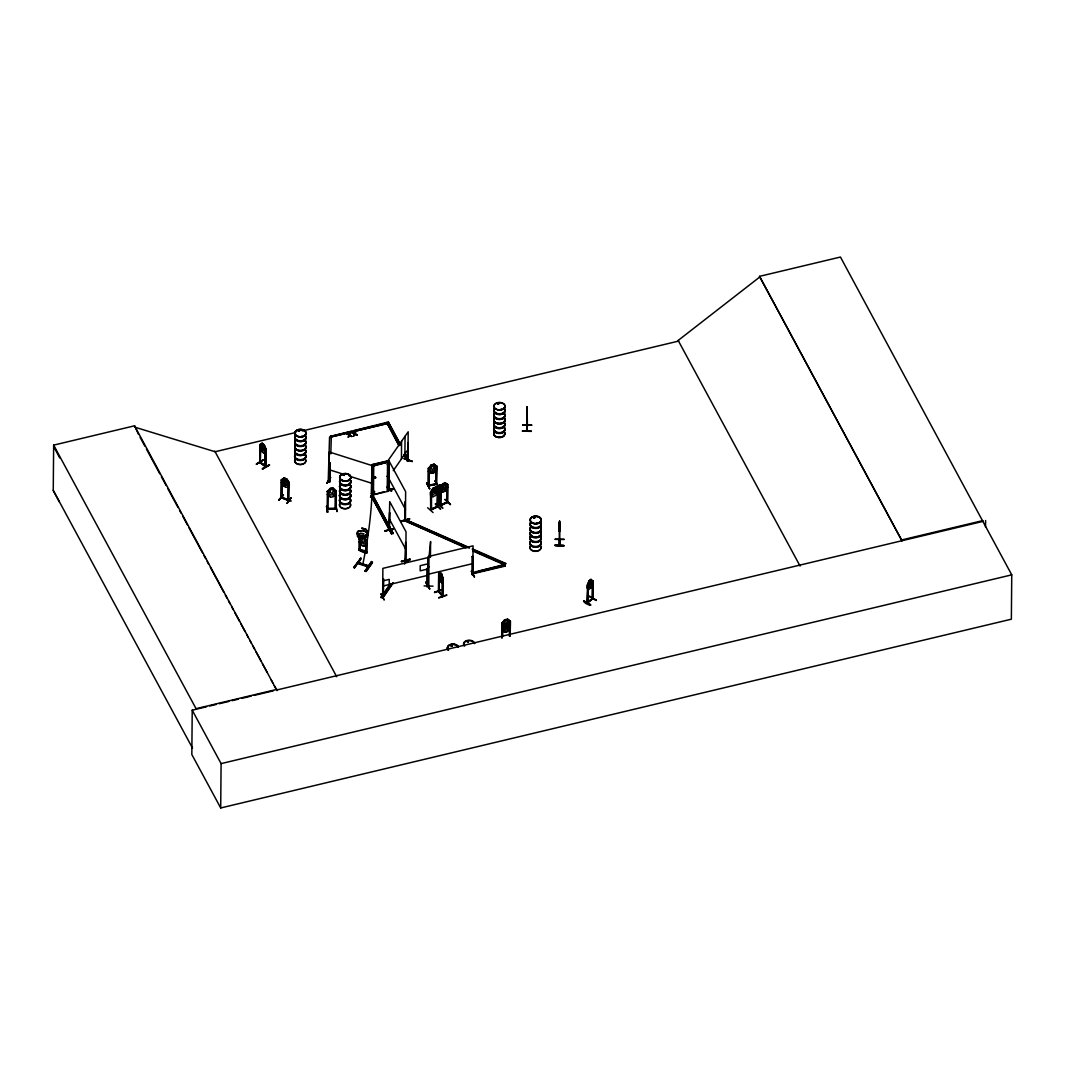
<?xml version="1.0" encoding="UTF-8"?>
<svg xmlns="http://www.w3.org/2000/svg" width="1065" height="1065" viewBox="0 0 1065 1065"><rect width="100%" height="100%" fill="white"/><g stroke="black" fill="none" stroke-linecap="round" stroke-linejoin="round"><path stroke-width="1.5" d="M559.511 522.862L559.511 520.985M559.484 523.86L559.591 522.103M559.498 523.168L559.445 527.974M59.334 501.881L53.25 490.393L53.649 445.13L134.576 425.8L276.993 690.639L276.66 690.027L982.875 521.411L1011.75 574.847L1011.364 619.191L220.708 807.962L191.833 754.526L192.219 710.182L206.557 706.761M138.517 434.4L134.576 425.8M220.708 807.962L221.094 763.618L192.219 710.182M256.465 464.273L263.201 459.974L256.425 463.901M265.052 450.349L263.734 451.014L261.191 447.367L262.19 443.226L259.94 444.691L259.767 462.516L265.624 466.936L265.771 466.031L260.379 462.423L265.864 466.071L265.025 466.47M264.053 444.771L266.104 449.004L265.851 466.789L260.02 462.29L260.166 444.424L262.163 443.133L264.12 444.717L265.065 448.232L265.012 466.563M259.94 444.691L260.379 462.889L260.153 461.651M265.944 451.786L264.014 453.157C260.752 452.519 259.62 443.559 260.472 445.103M260.805 444.691L260.313 462.836M262.696 469.066C283.61 457.018 248.238 476.801 269.192 464.912M265.278 466.284L265.518 448.325L265.558 466.883M278.963 500.204L283.436 495.012L278.977 499.831M284.036 486.332L281.4 482.565L283.982 486.386L286.618 487.397L289.294 485.534L289.241 482.711L286.738 478.904L284.049 477.945L281.36 479.995L281.12 497.701M281.493 497.528C282.371 496.756 302.926 505.742 281.36 497.555L281.48 479.703L282.332 479.822L281.985 498.034L282.252 479.809M283.436 495.012L278.577 500.004M285.353 486.838L285.42 478.398M286.818 503.199L291.224 497.688L287.177 503.399M288.429 482.512L288.109 500.43L288.429 482.512L289.121 482.778L288.895 500.723L281.985 497.568M330.403 477.679L327.075 482.938M327.274 491.431L328.233 491.657L327.368 491.444L327.181 509.456L327.328 508.524L336.087 508.79M326.582 506.274L327.674 511.972M336.101 508.151L327.155 508.604L328.06 509.416M328.206 481.633L329.95 481.66L328.206 481.633L329.564 437.009L331.308 437.595M328.246 491.138L328.087 509.443M329.977 463.009L329.112 462.969L329.977 463.009L329.671 480.981L328.965 480.701L329.338 451.999L372.657 465.778M329.857 463.195L329.91 480.768M330.523 436.397L388.339 422.033L400.893 445.277M331.122 436.943L387.287 423.524L331.122 436.943L330.523 435.838M335.222 490.646L335.102 508.87L336.061 507.938M335.595 505.343L337.099 511.639L335.994 505.622M327.381 509.469L335.994 508.804L336.154 491.058L335.302 490.845L336.114 490.859M335.994 508.804L336.221 490.752L333.278 488.169L330.27 488.396L327.274 491.484M346.671 434.294L347.35 433.761L349.08 435.079L346.671 433.934M349.373 435.705L348.282 437.289L349.373 435.332L351.743 436.464L349.373 435.332M351.743 436.464L349.573 435.292L350.172 433.096L349.08 435.079M352.129 432.989L354.552 433.402L352.129 432.989L354.352 434.174L353.753 435.984L354.845 434.027L357.214 435.159L354.845 434.4L355.044 433.615L357.214 434.786M353.753 435.984L354.352 433.801L352.142 432.616M355.004 432.31L355.643 431.791L354.538 433.774M357.893 562.453L357.507 563.571L357.56 562.799L368.57 566.447L357.481 563.052L357.853 562.387L368.596 565.848L368.21 566.86M359.185 549.407C374.348 552.163 363.977 555.304 358.998 549.38M358.998 550.325L359.131 538.863C362.1 538.531 359.304 554.612 359.078 549.367M359.77 550.512L360.023 538.93M364.616 537.785L365.867 543.137L364.057 544.242L360.542 541.446L360.569 539.343L361.914 537L364.536 537.905C369.622 541.526 364.31 546.105 366.174 552.549L366.946 552.828L367.132 541.499L364.536 537.905L361.86 536.906L359.091 538.917M366.4 541.273L366.293 552.309M364.549 546.225L361.794 545.347L359.065 541.739L361.754 545.413L364.496 546.278L367.279 544.268L367.212 541.459M374.348 491.338L370.567 497.129L374.72 491.777M371.179 496.117L372.817 495.172L393.225 533.485L391.587 533.885L371.179 496.117L372.817 495.731L393.225 533.485M371.698 476.508L372.564 476.548L371.698 476.508L371.472 494.253L372.497 494.32L371.605 493.388M372.364 494.506L371.552 494.253L371.831 476.321M388.605 461.105L372.564 464.939L372.084 494.666L372.204 464.566L388.685 460.639L388.565 490.739L388.685 460.639M372.084 494.666L372.204 464.566A397.165 265.877 -56.8 0 1 362.846 564.051L362.646 564.317M371.951 494.426L373.189 494.4L373.442 465.418L387.713 462.024L387.593 491.431L373.549 494.719L373.535 465.432L387.58 462.157L373.802 465.924M374.308 491.684L370.567 497.129L374.414 491.671M374.574 477.28L375.586 477.16L374.654 477.573M375.253 476.974L375.053 478.172M375.692 477.972L374.973 478.132L375.426 476.854M392.958 583.274L382.654 598.024L381.084 597.518L390.456 583.553M381.03 593.804L384.146 599.835M382.654 598.024L392.972 582.728M427.651 585.484L426.825 586.562L427.664 586.349L427.811 557.634L382.868 568.364L382.681 597.119L382.774 579.147L383.64 579.16L382.881 579.347M382.828 597.092L383.586 596.413M383.347 585.95L383.387 580.771L389.244 579.373L389.204 584.552M383.48 596.919L383.533 578.961M385.077 531.129L393.491 528.706L385.064 530.743M387.62 462.117L387.367 491.018L388.565 490.739M399.322 442.92L388.339 422.033M388.698 489.647C400.799 487.517 385.477 489.62 389.337 490.486L389.204 472.248L388.925 490.526C386.928 487.863 394.543 493.015 389.111 489.301M389.431 529.425L389.484 530.769L389.617 512.385L389.138 530.144M391.587 533.885L371.179 495.571M409.479 518.895C383.6 526.15 427.025 514.328 401.079 520.985M401.438 458.975L401.585 441.243M401.638 561.748C427.518 555.517 383.933 565.795 409.905 559.098M404.913 454.01L405.059 436.264M469.332 547.53L405.725 519.747L404.78 520.718L465.352 547.743M405.259 501.935L405.086 520.266L404.966 502.014M388.712 490.126L389.297 461.464L405.632 491.671L405.446 520.226L405.153 518.988L404.793 519.813M405.193 559.192L405.525 560.47L405.659 542.085L405.153 559.857L405.552 559.192L405.818 560.39L406.031 531.821L389.71 501.615L389.164 530.264M405.725 519.747L469.332 548.089M404.82 452.532L408.734 460.346L407.096 460.746L403.968 454.382M406.377 561.335L407.948 561.827L406.377 561.335L404.5 564.011M408.268 460.333L407.562 460.852L408.095 442.574L408.015 460.852M407.855 460.945L408.188 431.791L387.966 460.732M409.879 559.032L410.052 559.724M412.195 461.571L404.061 458.656L412.222 461.185M426.666 483.151L429.728 488.822L426.559 483.137M426.226 583.327L429.728 588.945L426.2 583.034M428.836 587.907L426.133 581.823L429.688 588.905M427.012 586.549L426.719 585.71M427.757 586.322L427.717 568.417L426.959 568.604L426.825 586.562L427.651 586.136M433.056 512.558L427.637 507.739M429.275 468.001L428.383 468.134L428.37 486.119L428.489 468.334L429.408 468.054L429.049 485.96C426.572 483.497 433.761 486.585 436.57 483.883M427.997 567.871L428.103 556.582L473.033 545.852L472.847 574.394M428.45 486.079C446.222 481.833 430.247 485.214 428.889 485.68L428.876 485.001M430.433 557.208L430.593 541.499L428.955 557.474L428.809 585.763M429.262 587.84L426.133 581.823M435.598 487.144L433.056 488.236L430.579 492.19L430.553 494.999L433.029 496.729L435.518 495.571L437.861 491.591M430.127 557.195L430.193 552.256M433.056 488.236L430.633 492.243L430.673 510.175L438.021 506.754M430.846 510.122L430.579 492.19M431.165 491.844L431.365 509.882C432.27 508.351 445.769 503.545 431.418 509.177M430.726 492.23L431.565 492.083L431.392 509.909L430.513 509.296L437.023 506.501M438.234 486.732L435.119 480.768L438.62 486.692M442.374 589.544L434.587 592.193M442.694 489.314L440.271 493.321L437.728 494.413L435.305 492.749L434.706 487.903L433.042 492.296L434.666 492.629L435.452 491.178M435.878 466.337L435.944 484.322L435.878 466.337L436.89 466.363L436.863 469.186L434.027 472.66L431.179 473.353L428.383 471.209M436.637 466.164L436.37 483.856M436.53 484.176L436.863 466.31M433.149 488.342L431.844 493.721L433.428 494.653L436.663 491.484L437.808 485.986L440.298 484.828L442.774 486.559L440.258 484.921L437.848 486.039L435.385 489.98M437.209 506.487L437.329 507.153L437.302 488.902M437.209 507.14L437.915 488.888M442.721 508.085L437.648 503.173M437.662 506.634L437.968 488.755L435.532 487.078L436.677 489.381M438.021 488.808L437.888 506.86M442.694 577.989L442.547 596.64L438.434 591.341L438.66 573.582L440.404 572.451L439.685 576.458L441.469 580.465L442.388 579.972L441.749 574.208L440.284 572.384L440.298 580.798L441.695 582.608L443.107 581.583L443.08 578.734L441.775 574.168L443.04 578.801L442.854 596.52L442.068 595.468L442.827 596.546L438.753 591.128M438.727 597.611L446.701 594.936M438.913 590.609L438.913 591.86L438.98 573.383L440.378 572.358M445.157 491.138L447.58 487.131L445.157 491.138L442.614 492.23L440.178 490.566L440.204 487.743L440.311 505.729L446.847 502.241M440.95 504.53L447.473 502.147L440.204 505.516L440.284 487.73L439.459 485.653M440.551 509.03L435.359 503.825L440.497 508.777M440.231 505.436L441.016 487.171L440.95 505.183M436.663 491.524L438.234 492.456L439.845 491.711L441.482 489.288L442.721 483.856M442.973 581.53L441.589 582.528L441.775 574.168M442.76 489.368L442.641 486.559L444.398 483.523M442.667 489.381L442.721 486.505M438.913 591.408L442.827 595.894L442.095 596.174L442.295 578.362L443.12 578.761M444.997 499.392L450.548 504.517L445.103 499.658M446.741 501.815L446.967 502.707L446.741 484.562M440.484 505.689L447.58 502.361L447.606 484.322L446.887 484.748L446.954 502.667M472.873 574.341L471.835 574.381L472.78 573.503M471.941 574.567L472.075 556.622L472.94 556.622L472.075 556.622M472.168 572.717L504.73 564.397L505.675 563.412L472.367 548.861M472.74 574.448L472.833 556.436M474.457 576.99L471.276 571.053L474.431 576.697M501.895 637.815L501.868 623.251L504.704 619.763L507.592 619.151L510.348 621.228L510.241 636.045M502.001 638.015L501.868 623.251M502.773 636.218L502.8 622.825M472.927 550.499L504.73 564.397L505.329 566.048L471.995 573.955M504.637 623.717L501.841 627.258L504.637 623.717L507.526 623.105C515.58 630.041 503.492 618.272 508.844 625.621L508.83 627.724L506.953 629.841L505.116 630.28L503.306 629.042L504.73 622.586L505.689 619.963L506.647 619.803M505.329 566.048L504.73 564.397M472.927 551.058L504.73 564.956L505.675 563.412M509.376 636.031L509.363 621.388M510.135 635.845L510.375 621.534L509.443 621.454M522.409 431.152L531.368 431.378M522.742 425.148L531.715 425.081L522.755 424.802M527.188 410.345L527.055 415.124L527.029 406.79L526.736 431.285L527.042 406.684L526.922 413.18M527.228 412.954L526.643 431.152M527.122 407.589L527.388 425.827M555.145 539.13L564.117 539.289M559.764 544.335L559.671 545.586L559.524 521.877L559.351 545.586L559.684 544.455M559.365 540.115L559.831 538.943L559.711 545.466M583.66 600.806C584.272 604.947 599.182 607.995 583.647 600.82M587.055 602.95L587.028 602.337M592.18 598.237L592.38 599.142L592.832 580.798L590.942 579.373L588.985 580.931L587.108 585.311L587.081 588.12L588.985 589.411L590.902 587.813L592.806 583.474L590.835 587.774M587.401 603.136L587.707 584.858L587.853 602.777L586.975 602.417L587.8 602.111M587.361 603.123L587.947 584.991M587.667 584.552L587.268 602.55L592.34 598.663L587.614 602.084M592.433 599.076L592.26 580.931M586.975 603.056L592.673 598.53L592.832 580.665M587.268 603.149L592.912 598.663L592.779 580.745M596.293 600.5L589.424 596.24L596.333 600.128M759.518 276.354L901.935 540.74L759.518 276.354L840.445 257.038L982.875 521.411M985.538 527.029L985.604 520.505M559.445 526.11L559.498 531.462L559.618 520.985M559.445 525.83L559.511 522.196M559.471 523.022L559.418 528.906M353.62 567.525L360.849 558.14L354.525 567.805C351.73 567.871 361.288 560.749 360.729 558.672L360.622 558.726M365.215 571.213L371.579 561.561L372.43 562.586L366.041 571.386L365.215 571.213L371.645 562.147L365.322 571.066M559.458 526.829L559.405 531.448L559.391 530.556M559.285 545.546L559.445 539.01M433.016 586.163L424.056 585.91M526.842 412.501L527.029 408.76M522.409 430.859L531.368 431.072M527.002 410.797L526.829 414.605M329.95 481.66L330.296 469.678M330.802 453.916L331.308 437.036M281.133 497.089L281.999 497.395M288.149 500.51L288.908 500.457M527.082 407.922L527.015 409.559M298.386 431.005L298.573 430.433M298.253 430.526L299.638 430.633M299.638 430.779L298.972 430.193M301.688 436.144L302.433 436.57M344.381 475.03L344.354 475.443M452.399 645.377C448.791 645.67 453.504 645.803 452.199 645.856M451.067 645.909L451.4 645.017M468.227 642.195C465.192 640.771 470.131 642.648 467.828 641.143M497.302 403.582L497.941 404.327L498.58 403.688M498.62 403.835L497.994 403.941M500.83 409.493L501.482 409.106M501.296 409.453L500.75 409.439M535.096 517.444L533.485 517.523L535.149 517.67M536.906 523.328L537.679 522.902L536.946 523.248M537.226 523.474L537.359 522.742M502.56 623.012L502.014 623.305M438.021 506.115L437.103 506.288L437.768 505.981M368.171 566.447L368.596 565.848M391.68 490.912L388.965 490.073M358.466 537.426L357.268 536.028L357.574 534.59L360.383 533.206L363.911 533.791L360.622 533.685L358.106 534.923M358.133 534.896L358.892 537.426M427.757 585.723L426.865 585.936M471.835 574.381L471.835 573.729M435.745 483.843L436.583 483.23M589.651 580.838L589.611 585.564L590.862 583.487L590.276 580.332L589.73 580.878M440.378 575.22L440.857 573.409L441.722 576.964M590.476 605.053L583.62 601.113L590.516 605.08M354.552 433.402L355.004 431.937M348.282 437.289L348.881 435.106M349.573 435.292L350.172 433.455M355.643 431.791L355.031 433.988L357.214 435.159M407.576 460.213L408.308 459.721L407.602 460.732M361.847 528.147L365.654 529.345L367.678 531.901L366.706 534.577L363.298 536.054L359.424 535.602L357.374 533.578L358.333 531.435L363.138 530.636L366.653 532.34L367.944 535.216M361.954 528.16L365.974 529.159L368.171 531.888L367.119 534.816L363.338 536.467L358.985 535.948L356.642 533.672L357.72 531.222L363.072 530.383M262.842 444.092L262.15 447.22L263.441 449.323L264.093 447.473L262.762 444.145M505.649 623.984L504.69 626.606L505.609 628.709L507.433 627.192L507.446 625.954L506.567 623.757L505.622 623.917M527.095 431.165L527.415 424.722M285.007 478.678L284.102 481.979L285.819 483.736L286.671 481.726L284.954 478.731M504.704 619.763L503.346 625.022L505.143 626.26L506.993 625.821L508.857 623.704L507.566 619.085L510.388 621.281M391.84 490.659L389.124 489.807M450.854 645.27L451.493 645.71M467.202 641.663L467.881 641.143M537.798 523.115L537.04 522.915M384.066 599.781L380.911 594.163M426.626 482.804L429.728 488.822M427.664 585.737L427.025 585.896M435.731 483.43L436.49 483.257M436.583 483.47L435.958 483.67M327.208 512.345L326.649 505.995L327.634 512.252M440.271 488.981L438.673 490.805L437.861 490.086M281.48 479.703L284.142 477.972L282.837 482.365L286.205 485.347L287.936 484.335L286.698 478.97L289.321 482.725M326.995 483.217L330.363 477.719M437.808 485.986L435.465 489.967M447.659 484.375L445.17 482.645L442.681 483.803L440.258 487.797L440.91 487.451M326.662 483.124L330.762 477.506M327.075 483.31L329.085 479.822M404.247 458.696L412.248 461.451M393.251 470.677L408.041 449.523M359.224 538.917L359.784 539.396M363.658 537.985L362.806 537.652L361.874 540.993L363.658 542.657L364.523 541.845L363.697 537.932M358.865 550.219L367.026 552.562M359.903 550.312L358.972 549.633M367.132 541.499L366.267 541.459M366.094 552.056L366.972 551.883M404.5 563.452L406.377 560.776M381.084 597.518L390.442 584.113M354.299 567.645L360.849 558.14M354.525 567.805L360.849 558.885M371.579 561.561L365.308 570.52M372.43 562.56L366.107 571.506L365.441 571.199M494.999 431.418A5.605 3.754 0.5 0 0 498.3 437.555A5.605 3.754 0.5 0 0 504.544 432.603L504.624 432.536M428.41 468.387L431.219 464.846L434.107 464.234M501.908 623.305L504.757 619.83M501.974 626.074L504.664 628.27L507.526 627.578L510.361 624.103M501.908 630.027L504.597 632.224L507.459 631.532L510.295 628.057M389.803 530.556L389.417 530.051M405.099 519.028L404.753 519.827M289.121 482.778L288.269 482.685M281.919 497.355L281.493 496.876M288.109 500.43L288.242 499.552M441.709 578.202L441.269 578.721L440.364 576.458M387.607 463.954L387.514 465.059L387.447 464.327M387.34 476.042L387.527 476.934L387.34 476.255M387.247 486.585L387.261 487.717M534.803 517.217L533.778 517.896M534.71 517.577L534.111 517.231M537.093 523.075L536.853 523.261M333.212 496.663C340.387 488.609 333.452 498.979 330.19 496.822L327.261 494.306L330.257 496.822M364.656 538.011L368.051 535.202L366.866 532.181L363.005 530.357M358.399 537.372L364.776 538.171L368.064 535.216M407.975 460.2L407.948 459.654M591.008 579.427L589.012 580.971L588.053 584.485L588.026 586.589L589.264 587.281L591.807 583.593L590.982 579.52M592.153 598.211L592.979 597.971L592.393 598.49M759.518 277.193L678.086 340.507L678.418 341.133M389.138 529.491L389.75 530.636M446.674 501.828L447.486 501.495L447.526 502.414M447.54 501.775L446.847 502.054M357.547 563.465L368.25 566.939L368.557 565.901L357.813 562.493M266.01 451.746L264.053 453.011M497.422 403.382L498.433 403.262M260.206 447.26L262.017 451.613M265.718 449.15L264.08 444.717M256.412 464.167L263.215 459.974M262.416 468.8L269.152 464.846M329.791 480.315L328.978 480.728M366.946 552.176L366.906 552.775M439.512 485.707L437.435 489.368M447.074 484.921L447.726 484.615L447.393 502.187M437.835 494.386L440.271 493.321M445.41 499.565L450.202 504.624M436.091 466.59L436.743 466.363L434.067 464.167L435.385 468.853L433.548 470.97L431.711 471.409L429.861 470.171L431.219 464.846M382.694 596.839L383.267 596.666M498.553 404.128L497.661 403.741M343.356 474.484L344.221 474.431M344.062 475.123L343.409 474.95M440.218 580.824C437.569 569.828 438.98 580.838 441.682 582.502M451.773 645.923L452.093 645.244M438.873 590.622L439.219 591.741L439.366 573.662M442.587 589.504L434.613 592.566M434.547 592.446L442.561 589.744M329.018 479.836L329.924 480.129L329.005 480.488M596.347 600.407L589.464 596.48M288.775 500.71L281.267 497.794M388.832 489.833L393.065 488.795M401.239 521.61L409.493 519.254M385.037 530.996L393.464 528.946M401.505 561.441L409.905 559.351M427.824 568.617L426.959 568.604M471.928 574.355L472.767 574.155L474.378 577.07M295.83 432.483L215.117 451.746L134.563 427.092M302.287 430.939L678.525 341.106L678.192 340.481L800.095 566.061M332.12 436.011L351.383 431.418M354.592 430.646L373.855 426.053M377.063 425.281L388.326 422.592M372.337 464.819L388.818 460.879M407.11 460.187L408.747 459.8M433.122 464.899L431.285 467.735L432.15 469.851L434.027 468.307L433.082 464.833M428.476 471.156L431.219 473.259L434.001 472.607L436.863 469.186M428.463 485.454L435.638 483.643M391.587 533.325L393.225 532.939M427.704 563.891L420.222 565.688L420.169 570.853L427.664 569.069M427.944 574.315L472.887 563.585M382.721 586.109L427.651 575.38M478.371 571.239L503.186 565.315M505.329 565.502L472.767 573.276L472.181 572.171M509.509 621.441L510.268 621.334M502.121 623.504L502.773 623.131M901.948 539.902L982.875 520.585M277.007 689.348L196.067 708.678L53.649 445.13M209.738 706.002L216.115 704.484M219.297 703.712L228.855 701.436M232.05 700.677L238.427 699.159M241.609 698.387L251.167 696.111M254.349 695.352L273.479 690.786M221.094 763.618L1011.75 574.847M375.692 477.519L374.494 477.266M384.212 491.671L373.549 494.719M299.252 430.939L298.28 430.886M534.484 517.683L533.725 517.63M451.8 645.736L450.921 645.816M383.387 596.054L382.641 596.453M435.425 504.104L440.497 509.15M335.249 507.965L335.968 507.952M360.729 538.105L358.892 537.399M360.755 538.291L364.723 538.144M555.145 539.383L564.104 539.502M527.055 415.124L526.856 417.054M522.742 425.015L531.701 425.294M335.861 508.564L327.155 509.256L328.14 509.177M534.39 516.991L535.109 517.364M329.192 469.732L344.408 474.524M349.307 476.135L372.51 483.51M359.903 549.86L366.227 551.87M381.084 596.959L382.668 597.465M281.36 479.995L282.065 480.262M298.48 431.219L299.545 430.433M344.195 474.697L343.356 475.123M343.329 475.296L344.288 474.764M472.354 549.407L505.675 563.971M404.78 520.718L466.869 547.849M442.507 595.402L442.468 596.626M371.565 493.628L372.337 493.88L371.472 493.614M349.573 434.919L351.756 436.091M441.482 489.288L443.053 490.22L444.664 489.474L446.302 487.051L445.183 482.791M440.178 490.566L442.654 492.15M430.633 494.945L433.029 496.729M434.054 464.313L436.796 466.417M501.935 626.02L504.717 628.177L507.526 627.578M442.681 487.85L444.291 488.196L445.09 486.745L444.345 483.47M504.717 623.824L505.649 624.689L507.473 623.171L506.607 619.75M440.298 484.828L441.496 487.171M437.595 502.853L442.734 508.045M438.66 573.582L439.312 573.769M435.092 480.781L438.154 486.812M507.459 631.532L504.597 632.224M405.605 454.542L408.734 460.346M399.255 445.663L386.702 422.432L398.47 444.771M403.954 454.928L407.096 460.746M389.151 479.197L405.472 509.416M389.55 519.347L405.885 549.553M214.784 451.134L336.686 676.701M140.087 437.316L144.827 446.089M146.411 449.004L159.83 473.832M161.401 476.761L166.14 485.52M167.724 488.449L177.988 507.433M179.559 510.361L181.143 513.277M182.714 516.206L187.453 524.965M189.037 527.881L202.457 552.722M204.027 555.637L205.612 558.566M207.196 561.481L208.767 564.397M210.351 567.326L223.77 592.153M225.354 595.082L226.925 597.998M228.509 600.926L230.08 603.842M231.664 606.757L233.248 609.686M234.819 612.601L239.558 621.374M241.129 624.29L245.083 631.598M246.667 634.514L248.238 637.442M249.822 640.358L251.393 643.287M252.977 646.202L254.562 649.118M256.132 652.046L260.872 660.806M262.456 663.735L267.182 672.494M271.136 679.803L272.707 682.718M274.291 685.647L275.875 688.562M53.25 490.393L192.525 748.123M53.636 446.421L59.72 457.91M446.728 595.268L438.753 597.971M326.516 506.328L327.567 512.305M504.025 413.673A5.591 3.754 0.5 0 1 499.924 419.543A5.591 3.754 0.5 0 1 494.373 414.192M504.091 413.366A5.671 3.807 0.5 0 1 499.938 419.317A5.671 3.807 0.5 0 1 494.306 413.886M504.131 408.467A5.671 3.807 0.5 0 1 499.978 414.418A5.671 3.807 0.5 0 1 494.346 409M504.025 412.861A5.578 3.741 0.5 0 1 499.924 418.718A5.578 3.741 0.5 0 1 494.386 413.38M504.051 408.787A5.578 3.741 0.5 0 1 499.964 414.644A5.578 3.741 0.5 0 1 494.426 409.306M504.091 413.113A5.671 3.807 0.5 0 1 499.938 419.064A5.671 3.807 0.5 0 1 494.306 413.633M504.131 408.214A5.671 3.807 0.5 0 1 499.978 414.165A5.671 3.807 0.5 0 1 494.346 408.747M504.078 407.962A5.591 3.754 0.5 0 1 499.978 413.832A5.591 3.754 0.5 0 1 494.426 408.481M504.57 428.503A5.591 3.754 0.5 0 1 498.34 433.442A5.591 3.754 0.5 0 1 495.039 427.318M503.971 427.318A5.671 3.807 0.5 0 1 502.96 432.403A5.671 3.807 0.5 0 1 495.305 432.137A5.671 3.807 0.5 0 1 494.985 427.012M504.544 432.43A5.605 3.754 0.5 0 1 498.314 437.382A5.605 3.754 0.5 0 1 494.999 431.245M504.517 432.323A5.565 3.728 0.5 0 1 498.314 437.236A5.565 3.728 0.5 0 1 495.025 431.152M503.958 418.239A5.565 3.728 0.5 0 1 499.884 424.083A5.565 3.728 0.5 0 1 494.36 418.758M504.011 422.419A5.671 3.807 0.5 0 1 503 427.504A5.671 3.807 0.5 0 1 495.358 427.238A5.671 3.807 0.5 0 1 495.025 422.113M504.57 427.677A5.578 3.741 0.5 0 1 498.353 432.616A5.578 3.741 0.5 0 1 495.052 426.506M503.931 422.738A5.578 3.741 0.5 0 1 502.946 427.744A5.578 3.741 0.5 0 1 495.411 427.491A5.578 3.741 0.5 0 1 495.092 422.432M503.971 427.065A5.671 3.807 0.5 0 1 502.96 432.15A5.671 3.807 0.5 0 1 495.305 431.884A5.671 3.807 0.5 0 1 494.985 426.759M504.011 422.166A5.671 3.807 0.5 0 1 503.013 427.251A5.671 3.807 0.5 0 1 495.358 426.998A5.671 3.807 0.5 0 1 495.025 421.86M503.945 421.913A5.591 3.754 0.5 0 1 499.858 427.784A5.591 3.754 0.5 0 1 494.306 422.432M503.998 417.986A5.605 3.754 0.5 0 1 499.884 423.857A5.605 3.754 0.5 0 1 494.333 418.492M540.221 527.481A5.591 3.754 0.5 0 1 536.121 533.352A5.591 3.754 0.5 0 1 530.57 528M540.288 527.162A5.671 3.807 0.5 0 1 536.134 533.112A5.671 3.807 0.5 0 1 530.503 527.694M540.168 531.595A5.565 3.728 0.5 0 1 536.094 537.426A5.565 3.728 0.5 0 1 530.556 532.101M540.341 522.276A5.671 3.807 0.5 0 1 536.174 528.213A5.671 3.807 0.5 0 1 530.556 522.795M540.235 526.656A5.591 3.754 0.5 0 1 536.134 532.527A5.591 3.754 0.5 0 1 530.583 527.175M540.274 522.582A5.591 3.754 0.5 0 1 536.174 528.453A5.591 3.754 0.5 0 1 530.623 523.101M540.288 526.922A5.671 3.807 0.5 0 1 536.134 532.859A5.671 3.807 0.5 0 1 530.516 527.441M540.341 522.023A5.671 3.807 0.5 0 1 536.174 527.974A5.671 3.807 0.5 0 1 530.556 522.542M540.274 521.77A5.591 3.754 0.5 0 1 536.174 527.628A5.591 3.754 0.5 0 1 530.623 522.289M540.78 542.298A5.591 3.754 0.5 0 1 534.55 547.25A5.591 3.754 0.5 0 1 531.235 541.127M540.168 541.113A5.671 3.807 0.5 0 1 539.17 546.212A5.671 3.807 0.5 0 1 531.515 545.946A5.671 3.807 0.5 0 1 531.182 540.807M540.714 546.412A5.565 3.728 0.5 0 1 534.51 551.337A5.565 3.728 0.5 0 1 531.222 545.24M540.727 546.119A5.565 3.728 0.5 0 1 534.524 551.044A5.565 3.728 0.5 0 1 531.222 544.947M540.168 532.047A5.565 3.728 0.5 0 1 536.081 537.892A5.565 3.728 0.5 0 1 530.556 532.567M540.208 536.228A5.671 3.807 0.5 0 1 539.21 541.313A5.671 3.807 0.5 0 1 531.555 541.047A5.671 3.807 0.5 0 1 531.222 535.908M540.78 541.486A5.591 3.754 0.5 0 1 534.55 546.425A5.591 3.754 0.5 0 1 531.249 540.301M540.82 537.412A5.591 3.754 0.5 0 1 534.59 542.351A5.591 3.754 0.5 0 1 531.289 536.228M540.221 535.975A5.671 3.807 0.5 0 1 539.21 541.06A5.671 3.807 0.5 0 1 531.555 540.794A5.671 3.807 0.5 0 1 531.222 535.668M540.155 535.722A5.591 3.754 0.5 0 1 539.17 540.74A5.591 3.754 0.5 0 1 531.608 540.474A5.591 3.754 0.5 0 1 531.289 535.415M464.58 646.069A5.591 3.754 0.5 0 1 467.255 640.411A5.591 3.754 0.5 0 1 474.737 643.646M463.927 645.63A5.565 3.728 0.5 0 1 467.269 640.864A5.565 3.728 0.5 0 1 474.404 643.127M448.432 649.93A5.591 3.754 0.5 0 1 450.442 644.458A5.591 3.754 0.5 0 1 458.27 646.548M448.445 650.356A5.565 3.728 0.5 0 1 450.442 644.911A5.565 3.728 0.5 0 1 458.243 646.988M448.432 650.089A5.605 3.754 0.5 0 1 450.428 644.618A5.605 3.754 0.5 0 1 458.283 646.708M349.786 484.881A5.591 3.754 0.5 0 1 345.686 490.752A5.591 3.754 0.5 0 1 340.134 485.4M349.853 484.575A5.671 3.807 0.5 0 1 345.699 490.512A5.671 3.807 0.5 0 1 340.068 485.094M340.094 489.328A5.605 3.754 0.5 0 0 345.646 494.679A5.605 3.754 0.5 0 0 349.759 488.808A5.565 3.728 0.5 0 1 345.646 494.546A5.565 3.728 0.5 0 1 340.121 489.221M349.759 488.981A5.605 3.754 0.5 0 1 345.646 494.852A5.605 3.754 0.5 0 1 340.094 489.501M349.892 479.676A5.671 3.807 0.5 0 1 345.739 485.627A5.671 3.807 0.5 0 1 340.108 480.195M349.786 484.069A5.578 3.741 0.5 0 1 345.686 489.913A5.578 3.741 0.5 0 1 340.148 484.588M349.813 479.995A5.578 3.741 0.5 0 1 345.726 485.84A5.578 3.741 0.5 0 1 340.188 480.515M349.853 484.322A5.671 3.807 0.5 0 1 345.699 490.259A5.671 3.807 0.5 0 1 340.068 484.841M349.892 479.423A5.671 3.807 0.5 0 1 345.739 485.374A5.671 3.807 0.5 0 1 340.108 479.942M349.826 479.17A5.591 3.754 0.5 0 1 345.739 485.028A5.591 3.754 0.5 0 1 340.188 479.689M349.666 498.833A5.591 3.754 0.5 0 1 345.566 504.704A5.591 3.754 0.5 0 1 340.015 499.352M349.733 498.274A5.671 3.807 0.5 0 1 345.579 504.211A5.671 3.807 0.5 0 1 339.948 498.793M349.639 502.933A5.605 3.754 0.5 0 1 345.526 508.804A5.605 3.754 0.5 0 1 339.961 503.452M349.639 502.773A5.605 3.754 0.5 0 1 345.526 508.644A5.605 3.754 0.5 0 1 339.961 503.279M349.719 489.447A5.565 3.728 0.5 0 1 345.646 495.292A5.565 3.728 0.5 0 1 340.108 489.967M349.773 493.628A5.671 3.807 0.5 0 1 345.619 499.565A5.671 3.807 0.5 0 1 339.988 494.147M349.653 498.021A5.578 3.741 0.5 0 1 345.566 503.865A5.578 3.741 0.5 0 1 340.028 498.527M349.693 493.947A5.578 3.741 0.5 0 1 345.606 499.791A5.578 3.741 0.5 0 1 340.068 494.453M349.773 493.375A5.671 3.807 0.5 0 1 345.619 499.325A5.671 3.807 0.5 0 1 339.988 493.894M349.706 493.122A5.591 3.754 0.5 0 1 345.606 498.979A5.591 3.754 0.5 0 1 340.055 493.641M304.976 440.697A5.591 3.754 0.5 0 1 300.876 446.555A5.591 3.754 0.5 0 1 295.325 441.216M305.043 440.378A5.671 3.807 0.5 0 1 300.889 446.328A5.671 3.807 0.5 0 1 295.258 440.91M304.949 444.797A5.605 3.754 0.5 0 1 300.836 450.668A5.605 3.754 0.5 0 1 295.285 445.303M304.949 444.624A5.605 3.754 0.5 0 1 300.849 450.508A5.605 3.754 0.5 0 1 295.285 445.143M305.083 435.492A5.671 3.807 0.5 0 1 300.929 441.429A5.671 3.807 0.5 0 1 295.298 436.011M304.976 439.885A5.578 3.741 0.5 0 1 300.889 445.729A5.578 3.741 0.5 0 1 295.338 440.391M305.003 435.811A5.578 3.741 0.5 0 1 300.916 441.656A5.578 3.741 0.5 0 1 295.378 436.317M305.043 440.125A5.671 3.807 0.5 0 1 300.889 446.075A5.671 3.807 0.5 0 1 295.258 440.657M305.083 435.239A5.671 3.807 0.5 0 1 300.929 441.176A5.671 3.807 0.5 0 1 295.298 435.758M305.029 434.986A5.591 3.754 0.5 0 1 300.929 440.843A5.591 3.754 0.5 0 1 295.378 435.492M304.856 454.649A5.591 3.754 0.5 0 1 300.756 460.506A5.591 3.754 0.5 0 1 295.205 455.154M304.923 454.329A5.671 3.807 0.5 0 1 303.911 459.414A5.671 3.807 0.5 0 1 296.256 459.148A5.671 3.807 0.5 0 1 295.937 454.023M304.83 458.735A5.605 3.754 0.5 0 1 300.716 464.62A5.605 3.754 0.5 0 1 295.165 459.255M304.83 458.576A5.605 3.754 0.5 0 1 300.716 464.447A5.605 3.754 0.5 0 1 295.165 459.082M304.923 445.263A5.565 3.728 0.5 0 1 300.836 451.107A5.565 3.728 0.5 0 1 295.311 445.769M304.963 449.443A5.671 3.807 0.5 0 1 300.809 455.381A5.671 3.807 0.5 0 1 295.178 449.963M304.856 453.823A5.578 3.741 0.5 0 1 300.756 459.681A5.578 3.741 0.5 0 1 295.218 454.342M304.883 449.749A5.578 3.741 0.5 0 1 300.796 455.607A5.578 3.741 0.5 0 1 295.258 450.269M304.923 454.076A5.671 3.807 0.5 0 1 303.911 459.161A5.671 3.807 0.5 0 1 296.27 458.909A5.671 3.807 0.5 0 1 295.937 453.77M304.963 449.19A5.671 3.807 0.5 0 1 300.809 455.128A5.671 3.807 0.5 0 1 295.178 449.71M304.909 448.924A5.591 3.754 0.5 0 1 300.809 454.795A5.591 3.754 0.5 0 1 295.258 449.443M328.845 491.338L328.819 493.441L330.736 494.972L332.679 494.826L334.65 493.002L333.238 488.236L330.27 488.396L328.845 491.338M330.283 491.218L330.27 492.456L332.227 493.401L333.199 491.005L332.267 488.675L331.295 488.755L330.283 491.218M555.038 545.16C562.906 547.676 571.053 544.774 555.025 545.173M555.025 545.48L563.997 545.639L555.025 545.52M440.87 490.646L439.099 489.74L437.316 492.363L438.673 489.541L437.409 488.023L439.073 488.941L440.83 486.439L439.512 489.168L440.87 490.646M508.178 628.976L506.141 627.738L504.104 630.014L505.649 627.445L504.198 625.688L506.115 626.926L508.125 624.756L506.62 627.232L508.178 628.976M428.649 566.979L427.89 567.166L428.649 566.979M499.884 423.484A5.605 3.754 0.5 0 0 503.998 417.613A5.605 3.754 0.5 0 1 499.884 423.484A5.605 3.754 0.5 0 1 494.333 418.132A5.605 3.754 0.5 0 0 499.884 423.484M495.917 409.027A5.605 3.754 0.5 0 0 505.036 406.843A5.605 3.754 0.5 0 0 497.608 402.623A5.605 3.754 0.5 0 0 495.917 409.027M495.944 409.24A5.565 3.728 0.5 0 0 505.01 407.07A5.565 3.728 0.5 0 0 497.621 402.876A5.565 3.728 0.5 0 0 495.944 409.24M536.094 537.159A5.565 3.728 0.5 0 0 540.168 531.315A5.565 3.728 0.5 0 1 536.094 537.146A5.565 3.728 0.5 0 1 530.57 531.834A5.565 3.728 0.5 0 0 536.094 537.146M532.141 522.635A5.565 3.728 0.5 0 0 541.206 520.466A5.565 3.728 0.5 0 0 533.831 516.272A5.565 3.728 0.5 0 0 532.141 522.635M532.141 523.061A5.565 3.728 0.5 0 0 541.206 520.891A5.565 3.728 0.5 0 0 533.818 516.698A5.565 3.728 0.5 0 0 532.141 523.061M532.127 522.822A5.605 3.754 0.5 0 0 541.246 520.652A5.605 3.754 0.5 0 0 533.818 516.432A5.605 3.754 0.5 0 0 532.127 522.822M341.679 480.062A5.605 3.754 0.5 0 0 350.798 477.879A5.605 3.754 0.5 0 0 343.369 473.659A5.605 3.754 0.5 0 0 341.679 480.062M341.705 480.448A5.565 3.728 0.5 0 0 350.771 478.278A5.565 3.728 0.5 0 0 343.383 474.085A5.565 3.728 0.5 0 0 341.705 480.448M341.679 480.222A5.605 3.754 0.5 0 0 350.798 478.039A5.605 3.754 0.5 0 0 343.369 473.819A5.605 3.754 0.5 0 0 341.679 480.222M296.869 435.878A5.605 3.754 0.5 0 0 306.001 433.695A5.605 3.754 0.5 0 0 298.559 429.475A5.605 3.754 0.5 0 0 296.869 435.878M296.895 436.264A5.565 3.728 0.5 0 0 305.961 434.107A5.565 3.728 0.5 0 0 298.573 429.914A5.565 3.728 0.5 0 0 296.895 436.264M296.869 436.038A5.605 3.754 0.5 0 0 305.988 433.854A5.605 3.754 0.5 0 0 298.559 429.634A5.605 3.754 0.5 0 0 296.869 436.038"/></g></svg>
